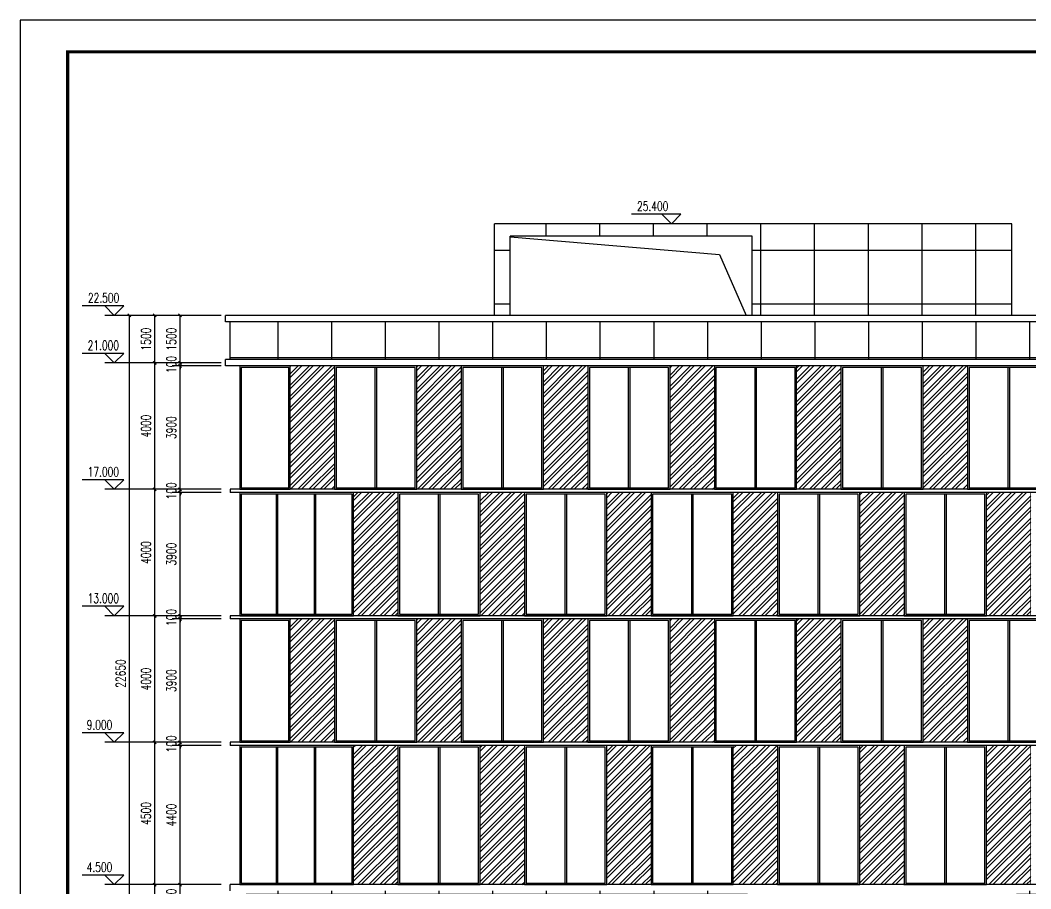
# Model space of a CAD drawing. Extents: x -6243262 to 3079315, y -2914302 to 172723.
# Drawn here: x -2555583 to -2523648, y -760817 to -733350 of the extents above; entities that cross this region are included whole.
import ezdxf

# ---------------------------------------------------------------- set-up
doc = ezdxf.new("R2010")
doc.units = 0
doc.header["$LTSCALE"] = 1000
for name, color, linetype in [('DIM_ELEV', 3, 'Continuous'), ('J-ELEV-立面细部', 44, 'Continuous'), ('J-ELEV-立面门窗分格线', 155, 'Continuous'), ('PUB_DIM', 3, 'Continuous'), ('PUB_TITLE', 4, 'Continuous')]:
    doc.layers.add(name, color=color, linetype=linetype)
doc.styles.add('_TCH_DIM', font='SIMPLEX', dxfattribs={"bigfont": 'GBCBIG'})
doc.styles.add('_TCH_DIM_T3', font='SIMPLEX', dxfattribs={"width": 0.705882, "bigfont": 'GBCBIG'})
doc.dimstyles.new('_TCH_ARCH&&100', dxfattribs={"dimtxt": 297.5, "dimasz": 100, "dimexe": 250, "dimexo": 300, "dimgap": 126.25, "dimtad": 1, "dimdec": 0, "dimzin": 0, "dimdsep": 46, "dimtxsty": '_TCH_DIM_T3', "dimblk": 'ARCHTICK', "dimcen": 0.09, "dimclrt": 7, "dimazin": 2, "dimtfac": 1, "dimtdec": 0, "dimtix": 1, "dimtmove": 2, "dimatfit": 3, "dimfxl": 0, "dimtolj": 1, "dimtzin": 0, "dimarcsym": 0})

# ---------------------------------------------------------------- blocks, each defined once
blk = doc.blocks.new('_ArchTick')
at = {"color": 0, "linetype": 'ByBlock', "const_width": 0.4}
blk.add_lwpolyline([(-0.5, -0.5), (0.5, 0.5)], dxfattribs=at)
blk = doc.blocks.new('*D737')
at = {"layer": 'Defpoints', "color": 0, "transparency": 16777216}
for p in [(-2550533, -760685), (-2548935, -760685), (-2548935, -761485)]:
    blk.add_point(p, dxfattribs=at)
at = {"layer": 'PUB_DIM', "color": 0, "lineweight": -2, "transparency": 16777216}
for p, q in [((-2549235, -760685), (-2550783, -760685)), ((-2550533, -761485), (-2550533, -760685)), ((-2549235, -761485), (-2550783, -761485))]:
    blk.add_line(p, q, dxfattribs=at)
at = {"layer": 'PUB_DIM', "color": 0, "lineweight": -2, "transparency": 16777216, "xscale": 100, "yscale": 100, "zscale": 100}
for p, rotation in [((-2550533, -760685), 90), ((-2550533, -761485), 270)]:
    blk.add_blockref('_ArchTick', p, dxfattribs=dict(at, rotation=rotation))
at = {"layer": 'PUB_DIM', "color": 7, "transparency": 16777216, "insert": (-2550808, -761085), "char_height": 297.5, "attachment_point": 5, "rotation": 90, "style": '_TCH_DIM_T3'}
blk.add_mtext('\\A1;800', dxfattribs=at)
blk = doc.blocks.new('*D738')
at = {"layer": 'Defpoints', "color": 0, "transparency": 16777216}
for p in [(-2550533, -756285), (-2548935, -756285), (-2548935, -760685)]:
    blk.add_point(p, dxfattribs=at)
at = {"layer": 'PUB_DIM', "color": 0, "lineweight": -2, "transparency": 16777216}
for p, q in [((-2549235, -756285), (-2550783, -756285)), ((-2550533, -760685), (-2550533, -756285)), ((-2549235, -760685), (-2550783, -760685))]:
    blk.add_line(p, q, dxfattribs=at)
at = {"layer": 'PUB_DIM', "color": 0, "lineweight": -2, "transparency": 16777216, "xscale": 100, "yscale": 100, "zscale": 100}
for p, rotation in [((-2550533, -756285), 90), ((-2550533, -760685), 270)]:
    blk.add_blockref('_ArchTick', p, dxfattribs=dict(at, rotation=rotation))
at = {"layer": 'PUB_DIM', "color": 7, "transparency": 16777216, "insert": (-2550808, -758485), "char_height": 297.5, "attachment_point": 5, "rotation": 90, "style": '_TCH_DIM_T3'}
blk.add_mtext('\\A1;4400', dxfattribs=at)
blk = doc.blocks.new('*D739')
at = {"layer": 'Defpoints', "color": 0, "transparency": 16777216}
for p in [(-2550533, -756185), (-2548935, -756185), (-2548935, -756285)]:
    blk.add_point(p, dxfattribs=at)
at = {"layer": 'PUB_DIM', "color": 0, "lineweight": -2, "transparency": 16777216}
for p, q in [((-2549235, -756185), (-2550783, -756185)), ((-2550533, -756185), (-2550533, -756085)), ((-2550533, -756285), (-2550533, -756185)), ((-2549235, -756285), (-2550783, -756285)), ((-2550533, -756285), (-2550533, -756385))]:
    blk.add_line(p, q, dxfattribs=at)
at = {"layer": 'PUB_DIM', "color": 0, "lineweight": -2, "transparency": 16777216, "xscale": 100, "yscale": 100, "zscale": 100}
for p, rotation in [((-2550533, -756185), 270), ((-2550533, -756285), 90)]:
    blk.add_blockref('_ArchTick', p, dxfattribs=dict(at, rotation=rotation))
at = {"layer": 'PUB_DIM', "color": 7, "transparency": 16777216, "insert": (-2550808, -756235), "char_height": 297.5, "attachment_point": 5, "rotation": 90, "style": '_TCH_DIM_T3'}
blk.add_mtext('\\A1;100', dxfattribs=at)
blk = doc.blocks.new('*D740')
at = {"layer": 'Defpoints', "color": 0, "transparency": 16777216}
for p in [(-2550533, -752285), (-2548935, -752285), (-2548935, -756185)]:
    blk.add_point(p, dxfattribs=at)
at = {"layer": 'PUB_DIM', "color": 0, "lineweight": -2, "transparency": 16777216}
for p, q in [((-2549235, -752285), (-2550783, -752285)), ((-2550533, -756185), (-2550533, -752285)), ((-2549235, -756185), (-2550783, -756185))]:
    blk.add_line(p, q, dxfattribs=at)
at = {"layer": 'PUB_DIM', "color": 0, "lineweight": -2, "transparency": 16777216, "xscale": 100, "yscale": 100, "zscale": 100}
for p, rotation in [((-2550533, -752285), 90), ((-2550533, -756185), 270)]:
    blk.add_blockref('_ArchTick', p, dxfattribs=dict(at, rotation=rotation))
at = {"layer": 'PUB_DIM', "color": 7, "transparency": 16777216, "insert": (-2550808, -754235), "char_height": 297.5, "attachment_point": 5, "rotation": 90, "style": '_TCH_DIM_T3'}
blk.add_mtext('\\A1;3900', dxfattribs=at)
blk = doc.blocks.new('*D741')
at = {"layer": 'Defpoints', "color": 0, "transparency": 16777216}
for p in [(-2550533, -752185), (-2548935, -752185), (-2548935, -752285)]:
    blk.add_point(p, dxfattribs=at)
at = {"layer": 'PUB_DIM', "color": 0, "lineweight": -2, "transparency": 16777216}
for p, q in [((-2549235, -752185), (-2550783, -752185)), ((-2549235, -752285), (-2550783, -752285)), ((-2550533, -752185), (-2550533, -752085)), ((-2550533, -752285), (-2550533, -752185)), ((-2550533, -752285), (-2550533, -752385))]:
    blk.add_line(p, q, dxfattribs=at)
at = {"layer": 'PUB_DIM', "color": 0, "lineweight": -2, "transparency": 16777216, "xscale": 100, "yscale": 100, "zscale": 100}
for p, rotation in [((-2550533, -752185), 270), ((-2550533, -752285), 90)]:
    blk.add_blockref('_ArchTick', p, dxfattribs=dict(at, rotation=rotation))
at = {"layer": 'PUB_DIM', "color": 7, "transparency": 16777216, "insert": (-2550808, -752235), "char_height": 297.5, "attachment_point": 5, "rotation": 90, "style": '_TCH_DIM_T3'}
blk.add_mtext('\\A1;100', dxfattribs=at)
blk = doc.blocks.new('*D742')
at = {"layer": 'Defpoints', "color": 0, "transparency": 16777216}
for p in [(-2550533, -748285), (-2548935, -748285), (-2548935, -752185)]:
    blk.add_point(p, dxfattribs=at)
at = {"layer": 'PUB_DIM', "color": 0, "lineweight": -2, "transparency": 16777216}
for p, q in [((-2549235, -748285), (-2550783, -748285)), ((-2550533, -752185), (-2550533, -748285)), ((-2549235, -752185), (-2550783, -752185))]:
    blk.add_line(p, q, dxfattribs=at)
at = {"layer": 'PUB_DIM', "color": 0, "lineweight": -2, "transparency": 16777216, "xscale": 100, "yscale": 100, "zscale": 100}
for p, rotation in [((-2550533, -748285), 90), ((-2550533, -752185), 270)]:
    blk.add_blockref('_ArchTick', p, dxfattribs=dict(at, rotation=rotation))
at = {"layer": 'PUB_DIM', "color": 7, "transparency": 16777216, "insert": (-2550808, -750235), "char_height": 297.5, "attachment_point": 5, "rotation": 90, "style": '_TCH_DIM_T3'}
blk.add_mtext('\\A1;3900', dxfattribs=at)
blk = doc.blocks.new('*D743')
at = {"layer": 'Defpoints', "color": 0, "transparency": 16777216}
for p in [(-2550533, -748185), (-2548935, -748185), (-2548935, -748285)]:
    blk.add_point(p, dxfattribs=at)
at = {"layer": 'PUB_DIM', "color": 0, "lineweight": -2, "transparency": 16777216}
for p, q in [((-2549235, -748185), (-2550783, -748185)), ((-2550533, -748185), (-2550533, -748085)), ((-2550533, -748285), (-2550533, -748185)), ((-2549235, -748285), (-2550783, -748285)), ((-2550533, -748285), (-2550533, -748385))]:
    blk.add_line(p, q, dxfattribs=at)
at = {"layer": 'PUB_DIM', "color": 0, "lineweight": -2, "transparency": 16777216, "xscale": 100, "yscale": 100, "zscale": 100}
for p, rotation in [((-2550533, -748185), 270), ((-2550533, -748285), 90)]:
    blk.add_blockref('_ArchTick', p, dxfattribs=dict(at, rotation=rotation))
at = {"layer": 'PUB_DIM', "color": 7, "transparency": 16777216, "insert": (-2550808, -748235), "char_height": 297.5, "attachment_point": 5, "rotation": 90, "style": '_TCH_DIM_T3'}
blk.add_mtext('\\A1;100', dxfattribs=at)
blk = doc.blocks.new('*D744')
at = {"layer": 'Defpoints', "color": 0, "transparency": 16777216}
for p in [(-2550533, -744285), (-2548935, -744285), (-2548935, -748185)]:
    blk.add_point(p, dxfattribs=at)
at = {"layer": 'PUB_DIM', "color": 0, "lineweight": -2, "transparency": 16777216}
for p, q in [((-2549235, -744285), (-2550783, -744285)), ((-2550533, -748185), (-2550533, -744285)), ((-2549235, -748185), (-2550783, -748185))]:
    blk.add_line(p, q, dxfattribs=at)
at = {"layer": 'PUB_DIM', "color": 0, "lineweight": -2, "transparency": 16777216, "xscale": 100, "yscale": 100, "zscale": 100}
for p, rotation in [((-2550533, -744285), 90), ((-2550533, -748185), 270)]:
    blk.add_blockref('_ArchTick', p, dxfattribs=dict(at, rotation=rotation))
at = {"layer": 'PUB_DIM', "color": 7, "transparency": 16777216, "insert": (-2550808, -746235), "char_height": 297.5, "attachment_point": 5, "rotation": 90, "style": '_TCH_DIM_T3'}
blk.add_mtext('\\A1;3900', dxfattribs=at)
blk = doc.blocks.new('*D745')
at = {"layer": 'Defpoints', "color": 0, "transparency": 16777216}
for p in [(-2550533, -744185), (-2548935, -744185), (-2548935, -744285)]:
    blk.add_point(p, dxfattribs=at)
at = {"layer": 'PUB_DIM', "color": 0, "lineweight": -2, "transparency": 16777216}
for p, q in [((-2550533, -744185), (-2550533, -744085)), ((-2549235, -744185), (-2550783, -744185)), ((-2549235, -744285), (-2550783, -744285)), ((-2550533, -744285), (-2550533, -744185)), ((-2550533, -744285), (-2550533, -744385))]:
    blk.add_line(p, q, dxfattribs=at)
at = {"layer": 'PUB_DIM', "color": 0, "lineweight": -2, "transparency": 16777216, "xscale": 100, "yscale": 100, "zscale": 100}
for p, rotation in [((-2550533, -744185), 270), ((-2550533, -744285), 90)]:
    blk.add_blockref('_ArchTick', p, dxfattribs=dict(at, rotation=rotation))
at = {"layer": 'PUB_DIM', "color": 7, "transparency": 16777216, "insert": (-2550808, -744235), "char_height": 297.5, "attachment_point": 5, "rotation": 90, "style": '_TCH_DIM_T3'}
blk.add_mtext('\\A1;100', dxfattribs=at)
blk = doc.blocks.new('*D746')
at = {"layer": 'Defpoints', "color": 0, "transparency": 16777216}
for p in [(-2550533, -742685), (-2548935, -742685), (-2548935, -744185)]:
    blk.add_point(p, dxfattribs=at)
at = {"layer": 'PUB_DIM', "color": 0, "lineweight": -2, "transparency": 16777216}
for p, q in [((-2549235, -742685), (-2550783, -742685)), ((-2550533, -744185), (-2550533, -742685)), ((-2549235, -744185), (-2550783, -744185))]:
    blk.add_line(p, q, dxfattribs=at)
at = {"layer": 'PUB_DIM', "color": 0, "lineweight": -2, "transparency": 16777216, "xscale": 100, "yscale": 100, "zscale": 100}
for p, rotation in [((-2550533, -742685), 90), ((-2550533, -744185), 270)]:
    blk.add_blockref('_ArchTick', p, dxfattribs=dict(at, rotation=rotation))
at = {"layer": 'PUB_DIM', "color": 7, "transparency": 16777216, "insert": (-2550808, -743435), "char_height": 297.5, "attachment_point": 5, "rotation": 90, "style": '_TCH_DIM_T3'}
blk.add_mtext('\\A1;1500', dxfattribs=at)
blk = doc.blocks.new('*D747')
at = {"layer": 'Defpoints', "color": 0, "transparency": 16777216}
for p in [(-2552133, -742685), (-2550035, -742685), (-2550035, -765335)]:
    blk.add_point(p, dxfattribs=at)
at = {"layer": 'PUB_DIM', "color": 0, "lineweight": -2, "transparency": 16777216}
for p, q in [((-2550335, -742685), (-2552383, -742685)), ((-2552133, -765335), (-2552133, -742685)), ((-2550335, -765335), (-2552383, -765335))]:
    blk.add_line(p, q, dxfattribs=at)
at = {"layer": 'PUB_DIM', "color": 0, "lineweight": -2, "transparency": 16777216, "xscale": 100, "yscale": 100, "zscale": 100}
for p, rotation in [((-2552133, -742685), 90), ((-2552133, -765335), 270)]:
    blk.add_blockref('_ArchTick', p, dxfattribs=dict(at, rotation=rotation))
at = {"layer": 'PUB_DIM', "color": 7, "transparency": 16777216, "insert": (-2552408, -754010), "char_height": 297.5, "attachment_point": 5, "rotation": 90, "style": '_TCH_DIM_T3'}
blk.add_mtext('\\A1;22650', dxfattribs=at)
blk = doc.blocks.new('*D749')
at = {"layer": 'Defpoints', "color": 0, "transparency": 16777216}
for p in [(-2551333, -760685), (-2549735, -760685), (-2549735, -765185)]:
    blk.add_point(p, dxfattribs=at)
at = {"layer": 'PUB_DIM', "color": 0, "lineweight": -2, "transparency": 16777216}
for p, q in [((-2550035, -760685), (-2551583, -760685)), ((-2551333, -765185), (-2551333, -760685)), ((-2550035, -765185), (-2551583, -765185))]:
    blk.add_line(p, q, dxfattribs=at)
at = {"layer": 'PUB_DIM', "color": 0, "lineweight": -2, "transparency": 16777216, "xscale": 100, "yscale": 100, "zscale": 100}
for p, rotation in [((-2551333, -760685), 90), ((-2551333, -765185), 270)]:
    blk.add_blockref('_ArchTick', p, dxfattribs=dict(at, rotation=rotation))
at = {"layer": 'PUB_DIM', "color": 7, "transparency": 16777216, "insert": (-2551608, -762935), "char_height": 297.5, "attachment_point": 5, "rotation": 90, "style": '_TCH_DIM_T3'}
blk.add_mtext('\\A1;4500', dxfattribs=at)
blk = doc.blocks.new('*D750')
at = {"layer": 'Defpoints', "color": 0, "transparency": 16777216}
for p in [(-2551333, -756185), (-2549735, -756185), (-2549735, -760685)]:
    blk.add_point(p, dxfattribs=at)
at = {"layer": 'PUB_DIM', "color": 0, "lineweight": -2, "transparency": 16777216}
for p, q in [((-2550035, -756185), (-2551583, -756185)), ((-2551333, -760685), (-2551333, -756185)), ((-2550035, -760685), (-2551583, -760685))]:
    blk.add_line(p, q, dxfattribs=at)
at = {"layer": 'PUB_DIM', "color": 0, "lineweight": -2, "transparency": 16777216, "xscale": 100, "yscale": 100, "zscale": 100}
for p, rotation in [((-2551333, -756185), 90), ((-2551333, -760685), 270)]:
    blk.add_blockref('_ArchTick', p, dxfattribs=dict(at, rotation=rotation))
at = {"layer": 'PUB_DIM', "color": 7, "transparency": 16777216, "insert": (-2551608, -758435), "char_height": 297.5, "attachment_point": 5, "rotation": 90, "style": '_TCH_DIM_T3'}
blk.add_mtext('\\A1;4500', dxfattribs=at)
blk = doc.blocks.new('*D751')
at = {"layer": 'Defpoints', "color": 0, "transparency": 16777216}
for p in [(-2551333, -752185), (-2549735, -752185), (-2549735, -756185)]:
    blk.add_point(p, dxfattribs=at)
at = {"layer": 'PUB_DIM', "color": 0, "lineweight": -2, "transparency": 16777216}
for p, q in [((-2550035, -752185), (-2551583, -752185)), ((-2551333, -756185), (-2551333, -752185)), ((-2550035, -756185), (-2551583, -756185))]:
    blk.add_line(p, q, dxfattribs=at)
at = {"layer": 'PUB_DIM', "color": 0, "lineweight": -2, "transparency": 16777216, "xscale": 100, "yscale": 100, "zscale": 100}
for p, rotation in [((-2551333, -752185), 90), ((-2551333, -756185), 270)]:
    blk.add_blockref('_ArchTick', p, dxfattribs=dict(at, rotation=rotation))
at = {"layer": 'PUB_DIM', "color": 7, "transparency": 16777216, "insert": (-2551608, -754185), "char_height": 297.5, "attachment_point": 5, "rotation": 90, "style": '_TCH_DIM_T3'}
blk.add_mtext('\\A1;4000', dxfattribs=at)
blk = doc.blocks.new('*D752')
at = {"layer": 'Defpoints', "color": 0, "transparency": 16777216}
for p in [(-2551333, -748185), (-2549735, -748185), (-2549735, -752185)]:
    blk.add_point(p, dxfattribs=at)
at = {"layer": 'PUB_DIM', "color": 0, "lineweight": -2, "transparency": 16777216}
for p, q in [((-2550035, -748185), (-2551583, -748185)), ((-2551333, -752185), (-2551333, -748185)), ((-2550035, -752185), (-2551583, -752185))]:
    blk.add_line(p, q, dxfattribs=at)
at = {"layer": 'PUB_DIM', "color": 0, "lineweight": -2, "transparency": 16777216, "xscale": 100, "yscale": 100, "zscale": 100}
for p, rotation in [((-2551333, -748185), 90), ((-2551333, -752185), 270)]:
    blk.add_blockref('_ArchTick', p, dxfattribs=dict(at, rotation=rotation))
at = {"layer": 'PUB_DIM', "color": 7, "transparency": 16777216, "insert": (-2551608, -750185), "char_height": 297.5, "attachment_point": 5, "rotation": 90, "style": '_TCH_DIM_T3'}
blk.add_mtext('\\A1;4000', dxfattribs=at)
blk = doc.blocks.new('*D753')
at = {"layer": 'Defpoints', "color": 0, "transparency": 16777216}
for p in [(-2551333, -744185), (-2549735, -744185), (-2549735, -748185)]:
    blk.add_point(p, dxfattribs=at)
at = {"layer": 'PUB_DIM', "color": 0, "lineweight": -2, "transparency": 16777216}
for p, q in [((-2550035, -744185), (-2551583, -744185)), ((-2551333, -748185), (-2551333, -744185)), ((-2550035, -748185), (-2551583, -748185))]:
    blk.add_line(p, q, dxfattribs=at)
at = {"layer": 'PUB_DIM', "color": 0, "lineweight": -2, "transparency": 16777216, "xscale": 100, "yscale": 100, "zscale": 100}
for p, rotation in [((-2551333, -744185), 90), ((-2551333, -748185), 270)]:
    blk.add_blockref('_ArchTick', p, dxfattribs=dict(at, rotation=rotation))
at = {"layer": 'PUB_DIM', "color": 7, "transparency": 16777216, "insert": (-2551608, -746185), "char_height": 297.5, "attachment_point": 5, "rotation": 90, "style": '_TCH_DIM_T3'}
blk.add_mtext('\\A1;4000', dxfattribs=at)
blk = doc.blocks.new('*D754')
at = {"layer": 'Defpoints', "color": 0, "transparency": 16777216}
for p in [(-2551333, -742685), (-2549735, -742685), (-2549735, -744185)]:
    blk.add_point(p, dxfattribs=at)
at = {"layer": 'PUB_DIM', "color": 0, "lineweight": -2, "transparency": 16777216}
for p, q in [((-2550035, -742685), (-2551583, -742685)), ((-2551333, -744185), (-2551333, -742685)), ((-2550035, -744185), (-2551583, -744185))]:
    blk.add_line(p, q, dxfattribs=at)
at = {"layer": 'PUB_DIM', "color": 0, "lineweight": -2, "transparency": 16777216, "xscale": 100, "yscale": 100, "zscale": 100}
for p, rotation in [((-2551333, -742685), 90), ((-2551333, -744185), 270)]:
    blk.add_blockref('_ArchTick', p, dxfattribs=dict(at, rotation=rotation))
at = {"layer": 'PUB_DIM', "color": 7, "transparency": 16777216, "insert": (-2551608, -743435), "char_height": 297.5, "attachment_point": 5, "rotation": 90, "style": '_TCH_DIM_T3'}
blk.add_mtext('\\A1;1500', dxfattribs=at)

msp = doc.modelspace()

# ---------------------------------------------------------------- hatches: boundary and pattern name
h = msp.add_hatch()
h.set_pattern_fill('多孔材料', color=251, scale=600, angle=45)
h.set_pattern_definition([(90, (-2633999, -14280.5), (-1697.058, 2e-13), []), (180, (-2633999, -14280.5), (-2e-13, -1697.058), [])])
h.paths.add_polyline_path([(-2532447.6, -740184.8), (-2540097.6, -740184.8), (-2540097.6, -742684.8), (-2540597.6, -742684.8), (-2540597.6, -739784.8), (-2524247.6, -739784.8), (-2524247.6, -742684.8), (-2532447.6, -742684.8)])
h = msp.add_hatch()
h.set_pattern_fill('多孔材料', color=251, scale=600, angle=45)
h.set_pattern_definition([(90, (-2336999, -14280.5), (-1697.058, 2e-13), []), (180, (-2336999, -14280.5), (-2e-13, -1697.058), [])])
h.paths.add_polyline_path([(-2513247.6, -752184.8), (-2513247.6, -744084.8), (-2548947.6, -744084.8), (-2548947.6, -742884.8), (-2508247.6, -742884.8), (-2508247.6, -752184.8), (-2508247.6, -756184.8), (-2508247.6, -761484.8), (-2548447.6, -761484.8), (-2548447.6, -760884.8), (-2532597.6, -760884.8), (-2532597.6, -761284.8), (-2524097.6, -761284.8), (-2524097.6, -760884.8), (-2513247.6, -760884.8), (-2513247.6, -756184.8)])
h = msp.add_hatch()
h.set_pattern_fill('金属', color=251, scale=100)
h.set_pattern_definition([(45, (-2305547.6, -15129), (-176.776695, 176.776695), []), (45, (-2305429.74, -15129), (-176.776695, 176.776695), [])])
h.paths.add_polyline_path([(-2545647.6, -744284.8), (-2547047.6, -744284.8), (-2547047.6, -748184.8), (-2545647.6, -748184.8)])
h = msp.add_hatch()
h.set_pattern_fill('金属', color=251, scale=100)
h.set_pattern_definition([(45, (-2309547.6, -15129), (-176.776695, 176.776695), []), (45, (-2309429.74, -15129), (-176.776695, 176.776695), [])])
h.paths.add_polyline_path([(-2541647.6, -744284.8), (-2543047.6, -744284.8), (-2543047.6, -748184.8), (-2541647.6, -748184.8)])
h = msp.add_hatch()
h.set_pattern_fill('金属', color=251, scale=100)
h.set_pattern_definition([(45, (-2313547.6, -15129), (-176.776695, 176.776695), []), (45, (-2313429.74, -15129), (-176.776695, 176.776695), [])])
h.paths.add_polyline_path([(-2537647.6, -744284.8), (-2539047.6, -744284.8), (-2539047.6, -748184.8), (-2537647.6, -748184.8)])
h = msp.add_hatch()
h.set_pattern_fill('金属', color=251, scale=100)
h.set_pattern_definition([(45, (-2317547.6, -15129), (-176.776695, 176.776695), []), (45, (-2317429.74, -15129), (-176.776695, 176.776695), [])])
h.paths.add_polyline_path([(-2533647.6, -744284.8), (-2535047.6, -744284.8), (-2535047.6, -748184.8), (-2533647.6, -748184.8)])
h = msp.add_hatch()
h.set_pattern_fill('金属', color=251, scale=100)
h.set_pattern_definition([(45, (-2321547.6, -15129), (-176.776695, 176.776695), []), (45, (-2321429.74, -15129), (-176.776695, 176.776695), [])])
h.paths.add_polyline_path([(-2529647.6, -744284.8), (-2531047.6, -744284.8), (-2531047.6, -748184.8), (-2529647.6, -748184.8)])
h = msp.add_hatch()
h.set_pattern_fill('金属', color=251, scale=100)
h.set_pattern_definition([(45, (-2325547.6, -15129), (-176.776695, 176.776695), []), (45, (-2325429.74, -15129), (-176.776695, 176.776695), [])])
h.paths.add_polyline_path([(-2525647.6, -744284.8), (-2527047.6, -744284.8), (-2527047.6, -748184.8), (-2525647.6, -748184.8)])
h = msp.add_hatch()
h.set_pattern_fill('金属', color=251, scale=100)
h.set_pattern_definition([(45, (-2307547.6, -19129), (-176.776695, 176.776695), []), (45, (-2307429.74, -19129), (-176.776695, 176.776695), [])])
h.paths.add_polyline_path([(-2543647.6, -748284.8), (-2545047.6, -748284.8), (-2545047.6, -752184.8), (-2543647.6, -752184.8)])
h = msp.add_hatch()
h.set_pattern_fill('金属', color=251, scale=100)
h.set_pattern_definition([(45, (-2311547.6, -19129), (-176.776695, 176.776695), []), (45, (-2311429.74, -19129), (-176.776695, 176.776695), [])])
h.paths.add_polyline_path([(-2539647.6, -748284.8), (-2541047.6, -748284.8), (-2541047.6, -752184.8), (-2539647.6, -752184.8)])
h = msp.add_hatch()
h.set_pattern_fill('金属', color=251, scale=100)
h.set_pattern_definition([(45, (-2315547.6, -19129), (-176.776695, 176.776695), []), (45, (-2315429.74, -19129), (-176.776695, 176.776695), [])])
h.paths.add_polyline_path([(-2535647.6, -748284.8), (-2537047.6, -748284.8), (-2537047.6, -752184.8), (-2535647.6, -752184.8)])
h = msp.add_hatch()
h.set_pattern_fill('金属', color=251, scale=100)
h.set_pattern_definition([(45, (-2319547.6, -19129), (-176.776695, 176.776695), []), (45, (-2319429.74, -19129), (-176.776695, 176.776695), [])])
h.paths.add_polyline_path([(-2531647.6, -748284.8), (-2533047.6, -748284.8), (-2533047.6, -752184.8), (-2531647.6, -752184.8)])
h = msp.add_hatch()
h.set_pattern_fill('金属', color=251, scale=100)
h.set_pattern_definition([(45, (-2323547.6, -19129), (-176.776695, 176.776695), []), (45, (-2323429.74, -19129), (-176.776695, 176.776695), [])])
h.paths.add_polyline_path([(-2527647.6, -748284.8), (-2529047.6, -748284.8), (-2529047.6, -752184.8), (-2527647.6, -752184.8)])
h = msp.add_hatch()
h.set_pattern_fill('金属', color=251, scale=100)
h.set_pattern_definition([(45, (-2327547.6, -19129), (-176.776695, 176.776695), []), (45, (-2327429.74, -19129), (-176.776695, 176.776695), [])])
h.paths.add_polyline_path([(-2523647.6, -748284.8), (-2525047.6, -748284.8), (-2525047.6, -752184.8), (-2523647.6, -752184.8)])
h = msp.add_hatch()
h.set_pattern_fill('金属', color=251, scale=100)
h.set_pattern_definition([(45, (-2305547.6, -23129), (-176.776695, 176.776695), []), (45, (-2305429.74, -23129), (-176.776695, 176.776695), [])])
h.paths.add_polyline_path([(-2545647.6, -752284.8), (-2547047.6, -752284.8), (-2547047.6, -756184.8), (-2545647.6, -756184.8)])
h = msp.add_hatch()
h.set_pattern_fill('金属', color=251, scale=100)
h.set_pattern_definition([(45, (-2309547.6, -23129), (-176.776695, 176.776695), []), (45, (-2309429.74, -23129), (-176.776695, 176.776695), [])])
h.paths.add_polyline_path([(-2541647.6, -752284.8), (-2543047.6, -752284.8), (-2543047.6, -756184.8), (-2541647.6, -756184.8)])
h = msp.add_hatch()
h.set_pattern_fill('金属', color=251, scale=100)
h.set_pattern_definition([(45, (-2313547.6, -23129), (-176.776695, 176.776695), []), (45, (-2313429.74, -23129), (-176.776695, 176.776695), [])])
h.paths.add_polyline_path([(-2537647.6, -752284.8), (-2539047.6, -752284.8), (-2539047.6, -756184.8), (-2537647.6, -756184.8)])
h = msp.add_hatch()
h.set_pattern_fill('金属', color=251, scale=100)
h.set_pattern_definition([(45, (-2317547.6, -23129), (-176.776695, 176.776695), []), (45, (-2317429.74, -23129), (-176.776695, 176.776695), [])])
h.paths.add_polyline_path([(-2533647.6, -752284.8), (-2535047.6, -752284.8), (-2535047.6, -756184.8), (-2533647.6, -756184.8)])
h = msp.add_hatch()
h.set_pattern_fill('金属', color=251, scale=100)
h.set_pattern_definition([(45, (-2321547.6, -23129), (-176.776695, 176.776695), []), (45, (-2321429.74, -23129), (-176.776695, 176.776695), [])])
h.paths.add_polyline_path([(-2529647.6, -752284.8), (-2531047.6, -752284.8), (-2531047.6, -756184.8), (-2529647.6, -756184.8)])
h = msp.add_hatch()
h.set_pattern_fill('金属', color=251, scale=100)
h.set_pattern_definition([(45, (-2325547.6, -23129), (-176.776695, 176.776695), []), (45, (-2325429.74, -23129), (-176.776695, 176.776695), [])])
h.paths.add_polyline_path([(-2525647.6, -752284.8), (-2527047.6, -752284.8), (-2527047.6, -756184.8), (-2525647.6, -756184.8)])
h = msp.add_hatch()
h.set_pattern_fill('金属', color=251, scale=100)
h.set_pattern_definition([(45, (-2307547.6, -27629), (-176.776695, 176.776695), []), (45, (-2307429.74, -27629), (-176.776695, 176.776695), [])])
h.paths.add_polyline_path([(-2543647.6, -756284.8), (-2545047.6, -756284.8), (-2545047.6, -760684.8), (-2543647.6, -760684.8)])
h = msp.add_hatch()
h.set_pattern_fill('金属', color=251, scale=100)
h.set_pattern_definition([(45, (-2311547.6, -27629), (-176.776695, 176.776695), []), (45, (-2311429.74, -27629), (-176.776695, 176.776695), [])])
h.paths.add_polyline_path([(-2539647.6, -756284.8), (-2541047.6, -756284.8), (-2541047.6, -760684.8), (-2539647.6, -760684.8)])
h = msp.add_hatch()
h.set_pattern_fill('金属', color=251, scale=100)
h.set_pattern_definition([(45, (-2315547.6, -27629), (-176.776695, 176.776695), []), (45, (-2315429.74, -27629), (-176.776695, 176.776695), [])])
h.paths.add_polyline_path([(-2535647.6, -756284.8), (-2537047.6, -756284.8), (-2537047.6, -760684.8), (-2535647.6, -760684.8)])
h = msp.add_hatch()
h.set_pattern_fill('金属', color=251, scale=100)
h.set_pattern_definition([(45, (-2319547.6, -27629), (-176.776695, 176.776695), []), (45, (-2319429.74, -27629), (-176.776695, 176.776695), [])])
h.paths.add_polyline_path([(-2531647.6, -756284.8), (-2533047.6, -756284.8), (-2533047.6, -760684.8), (-2531647.6, -760684.8)])
h = msp.add_hatch()
h.set_pattern_fill('金属', color=251, scale=100)
h.set_pattern_definition([(45, (-2323547.6, -27629), (-176.776695, 176.776695), []), (45, (-2323429.74, -27629), (-176.776695, 176.776695), [])])
h.paths.add_polyline_path([(-2527647.6, -756284.8), (-2529047.6, -756284.8), (-2529047.6, -760684.8), (-2527647.6, -760684.8)])
h = msp.add_hatch()
h.set_pattern_fill('金属', color=251, scale=100)
h.set_pattern_definition([(45, (-2327547.6, -27629), (-176.776695, 176.776695), []), (45, (-2327429.74, -27629), (-176.776695, 176.776695), [])])
h.paths.add_polyline_path([(-2523647.6, -756284.8), (-2525047.6, -756284.8), (-2525047.6, -760684.8), (-2523647.6, -760684.8)])

# ---------------------------------------------------------------- linework, layer by layer
at = {"color": 8}
msp.add_lwpolyline([(-2540097.6, -740203), (-2533486.4, -740759.4), (-2532647, -742684.8)], dxfattribs=at)
at = {"layer": 'DIM_ELEV'}
for p, q in [((-2534703.6, -739484.8), (-2536268.6, -739484.8)), ((-2535003.6, -739784.8), (-2535303.6, -739484.8)), ((-2535003.6, -739784.8), (-2534703.6, -739484.8)), ((-2533724.8, -739784.8), (-2535303.6, -739784.8)), ((-2552311.8, -742384.8), (-2553621.4, -742384.8)), ((-2552611.8, -742684.8), (-2552911.8, -742384.8)), ((-2552611.8, -742684.8), (-2552311.8, -742384.8)), ((-2551333.1, -742684.8), (-2552911.8, -742684.8)), ((-2552311.8, -743884.8), (-2553621.4, -743884.8)), ((-2552611.8, -744184.8), (-2552911.8, -743884.8)), ((-2552611.8, -744184.8), (-2552311.8, -743884.8)), ((-2551333.1, -744184.8), (-2552911.8, -744184.8)), ((-2552311.8, -747884.8), (-2553621.4, -747884.8)), ((-2552611.8, -748184.8), (-2552911.8, -747884.8)), ((-2552611.8, -748184.8), (-2552311.8, -747884.8)), ((-2551333.1, -748184.8), (-2552911.8, -748184.8)), ((-2552311.8, -751884.8), (-2553621.4, -751884.8)), ((-2552611.8, -752184.8), (-2552911.8, -751884.8)), ((-2552611.8, -752184.8), (-2552311.8, -751884.8)), ((-2551333.1, -752184.8), (-2552911.8, -752184.8)), ((-2552311.8, -755884.8), (-2553621.4, -755884.8)), ((-2552611.8, -756184.8), (-2552911.8, -755884.8)), ((-2552611.8, -756184.8), (-2552311.8, -755884.8)), ((-2551333.1, -756184.8), (-2552911.8, -756184.8)), ((-2552311.8, -760384.8), (-2553621.4, -760384.8)), ((-2552611.8, -760684.8), (-2552911.8, -760384.8)), ((-2551333.1, -760684.8), (-2552911.8, -760684.8)), ((-2552611.8, -760684.8), (-2552311.8, -760384.8))]:
    msp.add_line(p, q, dxfattribs=at)
at = {"layer": 'J-ELEV-立面细部', "color": 8}
for points in [[(-2524247.6, -739784.8), (-2540597.6, -739784.8)], [(-2540597.6, -742684.8), (-2540597.6, -739784.8)], [(-2524247.6, -742684.8), (-2524247.6, -739784.8)], [(-2532447.6, -740184.8), (-2540097.6, -740184.8)], [(-2540097.6, -742684.8), (-2540097.6, -740184.8)], [(-2532447.6, -742684.8), (-2532447.6, -740184.8)]]:
    msp.add_lwpolyline(points, dxfattribs=at)
at = {"layer": 'J-ELEV-立面细部', "color": 44}
for points in [[(-2508097.6, -742684.8), (-2549097.6, -742684.8)], [(-2549097.6, -742884.8), (-2549097.6, -742684.8)], [(-2508097.6, -742884.8), (-2549097.6, -742884.8)], [(-2548947.6, -744084.8), (-2548947.6, -742884.8)], [(-2513247.6, -744084.8), (-2549097.6, -744084.8)], [(-2549097.6, -744284.8), (-2549097.6, -744084.8)], [(-2513447.6, -744284.8), (-2549097.6, -744284.8)], [(-2548947.6, -748184.8), (-2548947.6, -748284.8)], [(-2513447.6, -748184.8), (-2548947.6, -748184.8)], [(-2513447.6, -748284.8), (-2548947.6, -748284.8)], [(-2513447.6, -752184.8), (-2548947.6, -752184.8)], [(-2548947.6, -752184.8), (-2548947.6, -752284.8)], [(-2513447.6, -752284.8), (-2548947.6, -752284.8)], [(-2513447.6, -756184.8), (-2548947.6, -756184.8)], [(-2548947.6, -756184.8), (-2548947.6, -756284.8)], [(-2513447.6, -756284.8), (-2548947.6, -756284.8)], [(-2513447.6, -760684.8), (-2548947.6, -760684.8)], [(-2548947.6, -760884.8), (-2548947.6, -760684.8)]]:
    msp.add_lwpolyline(points, dxfattribs=at)
at = {"layer": 'J-ELEV-立面细部', "color": 44, "const_width": 20}
for points in [[(-2545647.6, -744284.8), (-2547047.6, -744284.8), (-2547047.6, -748184.8), (-2545647.6, -748184.8)], [(-2541647.6, -744284.8), (-2543047.6, -744284.8), (-2543047.6, -748184.8), (-2541647.6, -748184.8)], [(-2537647.6, -744284.8), (-2539047.6, -744284.8), (-2539047.6, -748184.8), (-2537647.6, -748184.8)], [(-2533647.6, -744284.8), (-2535047.6, -744284.8), (-2535047.6, -748184.8), (-2533647.6, -748184.8)], [(-2529647.6, -744284.8), (-2531047.6, -744284.8), (-2531047.6, -748184.8), (-2529647.6, -748184.8)], [(-2525647.6, -744284.8), (-2527047.6, -744284.8), (-2527047.6, -748184.8), (-2525647.6, -748184.8)], [(-2543647.6, -748284.8), (-2545047.6, -748284.8), (-2545047.6, -752184.8), (-2543647.6, -752184.8)], [(-2539647.6, -748284.8), (-2541047.6, -748284.8), (-2541047.6, -752184.8), (-2539647.6, -752184.8)], [(-2535647.6, -748284.8), (-2537047.6, -748284.8), (-2537047.6, -752184.8), (-2535647.6, -752184.8)], [(-2531647.6, -748284.8), (-2533047.6, -748284.8), (-2533047.6, -752184.8), (-2531647.6, -752184.8)], [(-2527647.6, -748284.8), (-2529047.6, -748284.8), (-2529047.6, -752184.8), (-2527647.6, -752184.8)], [(-2523647.6, -748284.8), (-2525047.6, -748284.8), (-2525047.6, -752184.8), (-2523647.6, -752184.8)], [(-2545647.6, -752284.8), (-2547047.6, -752284.8), (-2547047.6, -756184.8), (-2545647.6, -756184.8)], [(-2541647.6, -752284.8), (-2543047.6, -752284.8), (-2543047.6, -756184.8), (-2541647.6, -756184.8)], [(-2537647.6, -752284.8), (-2539047.6, -752284.8), (-2539047.6, -756184.8), (-2537647.6, -756184.8)], [(-2533647.6, -752284.8), (-2535047.6, -752284.8), (-2535047.6, -756184.8), (-2533647.6, -756184.8)], [(-2529647.6, -752284.8), (-2531047.6, -752284.8), (-2531047.6, -756184.8), (-2529647.6, -756184.8)], [(-2525647.6, -752284.8), (-2527047.6, -752284.8), (-2527047.6, -756184.8), (-2525647.6, -756184.8)], [(-2543647.6, -756284.8), (-2545047.6, -756284.8), (-2545047.6, -760684.8), (-2543647.6, -760684.8)], [(-2539647.6, -756284.8), (-2541047.6, -756284.8), (-2541047.6, -760684.8), (-2539647.6, -760684.8)], [(-2535647.6, -756284.8), (-2537047.6, -756284.8), (-2537047.6, -760684.8), (-2535647.6, -760684.8)], [(-2531647.6, -756284.8), (-2533047.6, -756284.8), (-2533047.6, -760684.8), (-2531647.6, -760684.8)], [(-2527647.6, -756284.8), (-2529047.6, -756284.8), (-2529047.6, -760684.8), (-2527647.6, -760684.8)], [(-2523647.6, -756284.8), (-2525047.6, -756284.8), (-2525047.6, -760684.8), (-2523647.6, -760684.8)]]:
    msp.add_lwpolyline(points, close=True, dxfattribs=at)
at = {"layer": 'J-ELEV-立面门窗分格线', "color": 155}
for points in [[(-2547047.6, -744284.8), (-2548647.6, -744284.8), (-2548647.6, -748184.8), (-2547047.6, -748184.8)], [(-2547097.6, -744334.8), (-2548597.6, -744334.8), (-2548597.6, -748134.8), (-2547097.6, -748134.8)], [(-2543047.6, -744284.8), (-2545647.6, -744284.8), (-2545647.6, -748184.8), (-2543047.6, -748184.8)], [(-2543097.6, -744334.8), (-2545597.6, -744334.8), (-2545597.6, -748134.8), (-2543097.6, -748134.8)], [(-2539047.6, -744284.8), (-2541647.6, -744284.8), (-2541647.6, -748184.8), (-2539047.6, -748184.8)], [(-2539097.6, -744334.8), (-2541597.6, -744334.8), (-2541597.6, -748134.8), (-2539097.6, -748134.8)], [(-2535047.6, -744284.8), (-2537647.6, -744284.8), (-2537647.6, -748184.8), (-2535047.6, -748184.8)], [(-2535097.6, -744334.8), (-2537597.6, -744334.8), (-2537597.6, -748134.8), (-2535097.6, -748134.8)], [(-2531047.6, -744284.8), (-2533647.6, -744284.8), (-2533647.6, -748184.8), (-2531047.6, -748184.8)], [(-2531097.6, -744334.8), (-2533597.6, -744334.8), (-2533597.6, -748134.8), (-2531097.6, -748134.8)], [(-2527047.6, -744284.8), (-2529647.6, -744284.8), (-2529647.6, -748184.8), (-2527047.6, -748184.8)], [(-2527097.6, -744334.8), (-2529597.6, -744334.8), (-2529597.6, -748134.8), (-2527097.6, -748134.8)], [(-2523047.6, -744284.8), (-2525647.6, -744284.8), (-2525647.6, -748184.8), (-2523047.6, -748184.8)], [(-2523097.6, -744334.8), (-2525597.6, -744334.8), (-2525597.6, -748134.8), (-2523097.6, -748134.8)], [(-2545047.6, -748284.8), (-2548647.6, -748284.8), (-2548647.6, -752184.8), (-2545047.6, -752184.8)], [(-2545097.6, -748334.8), (-2548597.6, -748334.8), (-2548597.6, -752134.8), (-2545097.6, -752134.8)], [(-2541047.6, -748284.8), (-2543647.6, -748284.8), (-2543647.6, -752184.8), (-2541047.6, -752184.8)], [(-2541097.6, -748334.8), (-2543597.6, -748334.8), (-2543597.6, -752134.8), (-2541097.6, -752134.8)], [(-2537047.6, -748284.8), (-2539647.6, -748284.8), (-2539647.6, -752184.8), (-2537047.6, -752184.8)], [(-2537097.6, -748334.8), (-2539597.6, -748334.8), (-2539597.6, -752134.8), (-2537097.6, -752134.8)], [(-2533047.6, -748284.8), (-2535647.6, -748284.8), (-2535647.6, -752184.8), (-2533047.6, -752184.8)], [(-2533097.6, -748334.8), (-2535597.6, -748334.8), (-2535597.6, -752134.8), (-2533097.6, -752134.8)], [(-2529047.6, -748284.8), (-2531647.6, -748284.8), (-2531647.6, -752184.8), (-2529047.6, -752184.8)], [(-2529097.6, -748334.8), (-2531597.6, -748334.8), (-2531597.6, -752134.8), (-2529097.6, -752134.8)], [(-2525047.6, -748284.8), (-2527647.6, -748284.8), (-2527647.6, -752184.8), (-2525047.6, -752184.8)], [(-2525097.6, -748334.8), (-2527597.6, -748334.8), (-2527597.6, -752134.8), (-2525097.6, -752134.8)], [(-2547047.6, -752284.8), (-2548647.6, -752284.8), (-2548647.6, -756184.8), (-2547047.6, -756184.8)], [(-2547097.6, -752334.8), (-2548597.6, -752334.8), (-2548597.6, -756134.8), (-2547097.6, -756134.8)], [(-2543047.6, -752284.8), (-2545647.6, -752284.8), (-2545647.6, -756184.8), (-2543047.6, -756184.8)], [(-2543097.6, -752334.8), (-2545597.6, -752334.8), (-2545597.6, -756134.8), (-2543097.6, -756134.8)], [(-2539047.6, -752284.8), (-2541647.6, -752284.8), (-2541647.6, -756184.8), (-2539047.6, -756184.8)], [(-2539097.6, -752334.8), (-2541597.6, -752334.8), (-2541597.6, -756134.8), (-2539097.6, -756134.8)], [(-2535047.6, -752284.8), (-2537647.6, -752284.8), (-2537647.6, -756184.8), (-2535047.6, -756184.8)], [(-2535097.6, -752334.8), (-2537597.6, -752334.8), (-2537597.6, -756134.8), (-2535097.6, -756134.8)], [(-2531047.6, -752284.8), (-2533647.6, -752284.8), (-2533647.6, -756184.8), (-2531047.6, -756184.8)], [(-2531097.6, -752334.8), (-2533597.6, -752334.8), (-2533597.6, -756134.8), (-2531097.6, -756134.8)], [(-2527047.6, -752284.8), (-2529647.6, -752284.8), (-2529647.6, -756184.8), (-2527047.6, -756184.8)], [(-2527097.6, -752334.8), (-2529597.6, -752334.8), (-2529597.6, -756134.8), (-2527097.6, -756134.8)], [(-2523047.6, -752284.8), (-2525647.6, -752284.8), (-2525647.6, -756184.8), (-2523047.6, -756184.8)], [(-2523097.6, -752334.8), (-2525597.6, -752334.8), (-2525597.6, -756134.8), (-2523097.6, -756134.8)], [(-2545047.6, -756284.8), (-2548647.6, -756284.8), (-2548647.6, -760684.8), (-2545047.6, -760684.8)], [(-2545097.6, -756334.8), (-2548597.6, -756334.8), (-2548597.6, -760634.8), (-2545097.6, -760634.8)], [(-2541047.6, -756284.8), (-2543647.6, -756284.8), (-2543647.6, -760684.8), (-2541047.6, -760684.8)], [(-2541097.6, -756334.8), (-2543597.6, -756334.8), (-2543597.6, -760634.8), (-2541097.6, -760634.8)], [(-2537047.6, -756284.8), (-2539647.6, -756284.8), (-2539647.6, -760684.8), (-2537047.6, -760684.8)], [(-2537097.6, -756334.8), (-2539597.6, -756334.8), (-2539597.6, -760634.8), (-2537097.6, -760634.8)], [(-2533047.6, -756284.8), (-2535647.6, -756284.8), (-2535647.6, -760684.8), (-2533047.6, -760684.8)], [(-2533097.6, -756334.8), (-2535597.6, -756334.8), (-2535597.6, -760634.8), (-2533097.6, -760634.8)], [(-2529047.6, -756284.8), (-2531647.6, -756284.8), (-2531647.6, -760684.8), (-2529047.6, -760684.8)], [(-2529097.6, -756334.8), (-2531597.6, -756334.8), (-2531597.6, -760634.8), (-2529097.6, -760634.8)], [(-2525047.6, -756284.8), (-2527647.6, -756284.8), (-2527647.6, -760684.8), (-2525047.6, -760684.8)], [(-2525097.6, -756334.8), (-2527597.6, -756334.8), (-2527597.6, -760634.8), (-2525097.6, -760634.8)]]:
    msp.add_lwpolyline(points, close=True, dxfattribs=at)
for points in [[(-2544372.6, -744334.8), (-2544372.6, -748134.8)], [(-2544322.6, -744334.8), (-2544322.6, -748134.8)], [(-2540372.6, -744334.8), (-2540372.6, -748134.8)], [(-2540322.6, -744334.8), (-2540322.6, -748134.8)], [(-2536372.6, -744334.8), (-2536372.6, -748134.8)], [(-2536322.6, -744334.8), (-2536322.6, -748134.8)], [(-2532372.6, -744334.8), (-2532372.6, -748134.8)], [(-2532322.6, -744334.8), (-2532322.6, -748134.8)], [(-2528372.6, -744334.8), (-2528372.6, -748134.8)], [(-2528322.6, -744334.8), (-2528322.6, -748134.8)], [(-2524372.6, -744334.8), (-2524372.6, -748134.8)], [(-2524322.6, -744334.8), (-2524322.6, -748134.8)], [(-2547497.6, -748334.8), (-2547497.6, -752134.8)], [(-2547447.6, -748334.8), (-2547447.6, -752134.8)], [(-2546297.6, -748334.8), (-2546297.6, -752134.8)], [(-2546247.6, -748334.8), (-2546247.6, -752134.8)], [(-2542372.6, -748334.8), (-2542372.6, -752134.8)], [(-2542322.6, -748334.8), (-2542322.6, -752134.8)], [(-2538372.6, -748334.8), (-2538372.6, -752134.8)], [(-2538322.6, -748334.8), (-2538322.6, -752134.8)], [(-2534372.6, -748334.8), (-2534372.6, -752134.8)], [(-2534322.6, -748334.8), (-2534322.6, -752134.8)], [(-2530372.6, -748334.8), (-2530372.6, -752134.8)], [(-2530322.6, -748334.8), (-2530322.6, -752134.8)], [(-2526372.6, -748334.8), (-2526372.6, -752134.8)], [(-2526322.6, -748334.8), (-2526322.6, -752134.8)], [(-2544372.6, -752334.8), (-2544372.6, -756134.8)], [(-2544322.6, -752334.8), (-2544322.6, -756134.8)], [(-2540372.6, -752334.8), (-2540372.6, -756134.8)], [(-2540322.6, -752334.8), (-2540322.6, -756134.8)], [(-2536372.6, -752334.8), (-2536372.6, -756134.8)], [(-2536322.6, -752334.8), (-2536322.6, -756134.8)], [(-2532372.6, -752334.8), (-2532372.6, -756134.8)], [(-2532322.6, -752334.8), (-2532322.6, -756134.8)], [(-2528372.6, -752334.8), (-2528372.6, -756134.8)], [(-2528322.6, -752334.8), (-2528322.6, -756134.8)], [(-2524372.6, -752334.8), (-2524372.6, -756134.8)], [(-2524322.6, -752334.8), (-2524322.6, -756134.8)], [(-2547497.6, -756334.8), (-2547497.6, -760634.8)], [(-2547447.6, -756334.8), (-2547447.6, -760634.8)], [(-2546297.6, -756334.8), (-2546297.6, -760634.8)], [(-2546247.6, -756334.8), (-2546247.6, -760634.8)], [(-2542372.6, -756334.8), (-2542372.6, -760634.8)], [(-2542322.6, -756334.8), (-2542322.6, -760634.8)], [(-2538372.6, -756334.8), (-2538372.6, -760634.8)], [(-2538322.6, -756334.8), (-2538322.6, -760634.8)], [(-2534372.6, -756334.8), (-2534372.6, -760634.8)], [(-2534322.6, -756334.8), (-2534322.6, -760634.8)], [(-2530372.6, -756334.8), (-2530372.6, -760634.8)], [(-2530322.6, -756334.8), (-2530322.6, -760634.8)], [(-2526372.6, -756334.8), (-2526372.6, -760634.8)], [(-2526322.6, -756334.8), (-2526322.6, -760634.8)]]:
    msp.add_lwpolyline(points, dxfattribs=at)
at = {"layer": 'PUB_TITLE'}
msp.add_lwpolyline([(-2555582.9, -775350.5), (-2496182.9, -775350.5), (-2496182.9, -733350.5), (-2555582.9, -733350.5)], close=True, dxfattribs=at)
at = {"layer": 'PUB_TITLE', "const_width": 100}
msp.add_lwpolyline([(-2554082.9, -774350.5), (-2497182.9, -774350.5), (-2497182.9, -734350.5), (-2554082.9, -734350.5)], close=True, dxfattribs=at)

# ---------------------------------------------------------------- texts
at = {"layer": 'DIM_ELEV', "color": 7, "style": '_TCH_DIM', "width": 0.705882}
for s, p in [('25.400', (-2536090.6, -739379.8)), ('22.500', (-2553443.4, -742279.8)), ('21.000', (-2553451.4, -743779.8)), ('17.000', (-2553451.4, -747779.8)), ('13.000', (-2553451.4, -751779.8)), ('9.000', (-2553483.4, -755779.8)), ('4.500', (-2553483.4, -760279.8))]:
    msp.add_text(s, height=297.5, dxfattribs=at).set_placement(p)

# ---------------------------------------------------------------- dimensions: what is measured, and where the dimension line sits
at = {"layer": 'PUB_DIM'}
for p1, p2, distance, picture, middle in [((-2550035.2, -765334.8), (-2550035.2, -742684.8), 2097.9, '*D747', (-2552408.1, -754009.8)), ((-2549735.2, -744184.8), (-2549735.2, -742684.8), 1597.9, '*D754', (-2551608.1, -743434.8)), ((-2548935.2, -744184.8), (-2548935.2, -742684.8), 1597.9, '*D746', (-2550808.1, -743434.8)), ((-2548935.2, -744284.8), (-2548935.2, -744184.8), 1597.9, '*D745', (-2550808.1, -744234.8)), ((-2549735.2, -748184.8), (-2549735.2, -744184.8), 1597.9, '*D753', (-2551608.1, -746184.8)), ((-2548935.2, -748184.8), (-2548935.2, -744284.8), 1597.9, '*D744', (-2550808.1, -746234.8)), ((-2548935.2, -748284.8), (-2548935.2, -748184.8), 1597.9, '*D743', (-2550808.1, -748234.8)), ((-2549735.2, -752184.8), (-2549735.2, -748184.8), 1597.9, '*D752', (-2551608.1, -750184.8)), ((-2548935.2, -752184.8), (-2548935.2, -748284.8), 1597.9, '*D742', (-2550808.1, -750234.8)), ((-2548935.2, -752284.8), (-2548935.2, -752184.8), 1597.9, '*D741', (-2550808.1, -752234.8)), ((-2549735.2, -756184.8), (-2549735.2, -752184.8), 1597.9, '*D751', (-2551608.1, -754184.8)), ((-2548935.2, -756184.8), (-2548935.2, -752284.8), 1597.9, '*D740', (-2550808.1, -754234.8)), ((-2548935.2, -756284.8), (-2548935.2, -756184.8), 1597.9, '*D739', (-2550808.1, -756234.8)), ((-2549735.2, -760684.8), (-2549735.2, -756184.8), 1597.9, '*D750', (-2551608.1, -758434.8)), ((-2548935.2, -760684.8), (-2548935.2, -756284.8), 1597.9, '*D738', (-2550808.1, -758484.8)), ((-2549735.2, -765184.8), (-2549735.2, -760684.8), 1597.9, '*D749', (-2551608.1, -762934.8)), ((-2548935.2, -761484.8), (-2548935.2, -760684.8), 1597.9, '*D737', (-2550808.1, -761084.8))]:
    dim = msp.add_aligned_dim(p1=p1, p2=p2, distance=distance, dimstyle='_TCH_ARCH&&100', dxfattribs=at)
    dim.commit()
    dim.dimension.update_dxf_attribs({"geometry": picture, "text_midpoint": middle})

doc.saveas('drawing.dxf')
